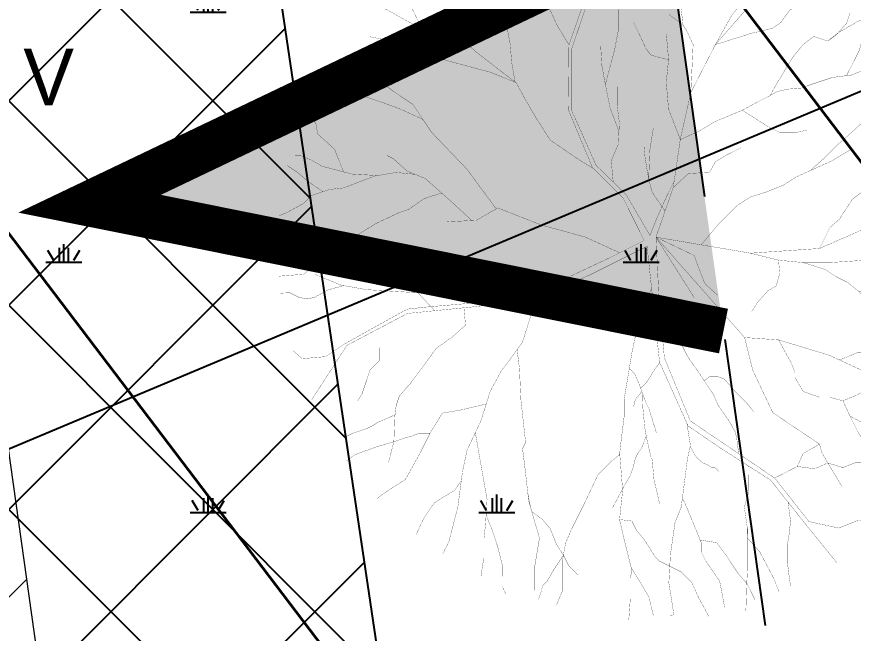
# Model space of a CAD drawing. Extents: x 350769 to 354978, y 6304672 to 6307963.
# Drawn here: x 352708.781 to 352710.622, y 6306039.523 to 6306040.878 of the extents above; entities that cross this region are included whole.
import ezdxf
from ezdxf import colors
from ezdxf.entities.mleader import LeaderData, LeaderLine
from ezdxf.math import Vec2, Vec3

# ---------------------------------------------------------------- set-up
doc = ezdxf.new("R2010")
doc.units = 0
doc.header["$PDMODE"] = 35
doc.header["$PDSIZE"] = 0.03
for name, pattern in [('CONTINUOS', [0]), ('DASHED', [19.049999999999997, 12.7, -6.35]), ('HIDDEN', [9.524999999999999, 6.35, -3.175])]:
    doc.linetypes.add(name, pattern=pattern)
doc.layers.get('0').update_dxf_attribs({"linetype": 'CONTINUOUS'})
doc.layers.get('Defpoints').update_dxf_attribs({"linetype": 'CONTINUOUS'})
for name, color, linetype in [('00-S2_ALL AREA APORTANTES', 150, 'CONTINUOUS'), ('00_Demarc_Proyectado', 150, 'CONTINUOUS'), ('00_Demarcacion Proyectada', 150, 'CONTINUOUS'), ('01_Dem Ext_Vereda HC', 1, 'CONTINUOUS'), ('02_Geo ext_Acotamiento', 7, 'CONTINUOUS'), ('03_Pav ext_HCV', 34, 'CONTINUOUS'), ('03_S2_Pav ext_Borde vereda', 7, 'CONTINUOUS'), ('03_S3_Pav ext_Cota', 2, 'CONTINUOUS'), ('1-ARBOLES COPA', 3, 'CONTINUOUS'), ('1-VEREDA', 251, 'CONTINUOUS'), ('2-ACHURADO PAVIMENTO HORMIGON 3', 8, 'CONTINUOUS'), ('LE_proyección abajo', 4, 'HIDDEN'), ('Lot_ARBOL', 252, 'CONTINUOUS'), ('V-NODE-TEXT DIC 2012', 31, 'CONTINUOUS')]:
    doc.layers.add(name, color=color, linetype=linetype)
doc.layers.add('0_ASD_TOPOGRAFIA_ELEMENTOS', color=9, linetype='CONTINUOS', lineweight=5, true_color=0xbdbdbd)
doc.styles.add('ROMANS', font='romans.shx', dxfattribs={"width": 0.65})
doc.dimstyles.new('Principal', dxfattribs={"dimscale": 0, "dimtxt": 2, "dimasz": 2, "dimexe": 1, "dimexo": 1, "dimtad": 1, "dimrnd": 0.05, "dimzin": 1, "dimtxsty": 'ROMANS', "dimcen": 2.5, "dimclrt": 2, "dimaunit": 2, "dimadec": 0, "dimazin": 0, "dimtfac": 1, "dimtmove": 0, "dimatfit": 3, "dimfxl": 1, "dimfxlon": 1, "dimarcsym": 0})

# ---------------------------------------------------------------- blocks, each defined once
blk = doc.blocks.new('*D1185')
at = {"layer": '02_Geo ext_Acotamiento', "color": 0, "lineweight": -2, "transparency": 16777216}
for p, q in [((352707.3859781751, 6306039.646351621), (352707.2233861404, 6306040.633045003)), ((352707.4400339375, 6306038.641773115), (352708.0419169007, 6306038.740954256)), ((352707.5485702098, 6306038.659658238), (352707.8738407177, 6306036.68574692)), ((352707.7653044454, 6306036.667861797), (352708.3671874086, 6306036.767042938)), ((352708.0364327525, 6306035.699053538), (352708.6227318871, 6306032.141084188))]:
    blk.add_line(p, q, dxfattribs=at)
at = {"layer": '02_Geo ext_Acotamiento', "color": 0, "transparency": 16777216}
for points in [[(352707.5504270722, 6306039.673450293), (352707.221529278, 6306039.619252948), (352707.5485702098, 6306038.659658238)], [(352708.2008816496, 6306035.72615221), (352707.8719838554, 6306035.671954866), (352707.8738407177, 6306036.68574692)]]:
    blk.add_solid(points, dxfattribs=at)
at = {"layer": 'Defpoints', "color": 0, "transparency": 16777216}
for p in [(352706.6802087819, 6306038.516565507), (352707.8738407177, 6306036.68574692), (352707.0054792898, 6306036.542654189)]:
    blk.add_point(p, dxfattribs=at)
at = {"layer": '02_Geo ext_Acotamiento', "color": 2, "transparency": 16777216, "insert": (352709.3065375079, 6306033.574313156), "char_height": 1, "attachment_point": 5, "rotation": 279.3573793304975, "style": 'ROMANS'}
blk.add_mtext('2,00', dxfattribs=at)
blk = doc.blocks.new('Lot_Arbol-Existente')
at = {"const_width": 0.001}
for points in [[(-0.1955118868893351, 1.349056812529852), (-0.2133289901942135, 1.417583720541643), (-0.2472340806564262, 1.478581794343427), (-0.2540150891235271, 1.512469617012584), (-0.2472340806564262, 1.546357422175333), (-0.2268910311919399, 1.587022798874386), (-0.2286092548686156, 1.627573649325086)], [(0.211671968951805, 0.9194971867818822), (0.1867509906307987, 0.9973747929702768), (0.1392838832346115, 1.065150438309047), (0.1257218422368851, 1.1058158150081), (0.0782547348408116, 1.207479265509392), (0.0240065949139989, 1.295587590444029), (-0.0234605365458265, 1.343030521172977), (-0.0641466354751401, 1.404028594974989), (-0.0912706934066136, 1.458249097240696), (-0.1455188333334263, 1.526024742579011), (-0.1540232859114212, 1.635364195226202)], [(-0.031799531030174, 1.355532643872721), (0.0240065949139989, 1.465026668776773), (0.0511306528456998, 1.546357422175333), (0.0511306528456998, 1.60735549597689), (0.0507253194484747, 1.639039569650777), (0.0507253194484747, 1.639039569650777)], [(0.2888871749830741, 1.207853578948061), (0.2342181220905104, 1.349808092709509), (0.2274370895597713, 1.41080616651152), (0.2003130316282977, 1.492136919909854), (0.1664079411661987, 1.526024742579011), (0.1257218422368851, 1.600577924440813), (0.111654218360286, 1.635141748210344)], [(0.2172666066581996, 1.441302084154358), (0.2613421800220976, 1.505692045476053), (0.3020282789514113, 1.553134993711637), (0.3338471162153382, 1.601131367505559), (0.3259162107709699, 1.589168180445085)], [(0.2937618723484547, 1.035832540454066), (0.3020282789514113, 1.119370940574299), (0.2884662620172094, 1.200701693972633), (0.2952472704840829, 1.315920270040351), (0.329152360946523, 1.444693971674269), (0.3562764188782239, 1.492136919909854), (0.3766194683425965, 1.539579868145438), (0.3775464195591667, 1.590671980942716)], [(0.0029933325740785, 0.028406532758936), (-0.0725177511800439, 0.1793518062722796), (-0.1791216638526976, 0.4057697077896592), (-0.2413072494989592, 0.5300775656778569), (-0.2679582216514973, 0.7342976354291295), (-0.2901673851645228, 0.9917925014181037), (-0.2990510265063904, 1.071704713281633), (-0.4545150507809694, 1.351397411036487), (-0.5078169950852498, 1.431309605392926), (-0.5167006604905282, 1.533419649022107), (-0.4811660229332801, 1.573375746200327)], [(0.3044704462522532, 1.35095048138237), (0.4037435503374809, 1.390473469408562), (0.4037435503374809, 1.390473469408562), (0.4715537071987228, 1.465026668776773), (0.5122398061279227, 1.471804222806895), (0.5122398061279227, 1.471804222806895), (0.5529259050572364, 1.492136919909854), (0.592589044495412, 1.519771912238411)], [(-0.0225406181193648, 0.0156263714416127), (-0.1490933020016882, 0.26860285640646), (-0.2615846059741216, 0.5356335973438036), (-0.2897074139197002, 0.7886100823086508), (-0.3178302459286897, 1.0696950792194), (-0.4584443578468154, 1.336725820156971), (-0.6974883457015721, 1.491322565831751)], [(-0.3058045502064033, 0.9494994088868225), (-0.2268910311919399, 1.024485044103358), (-0.2133289901942135, 1.248144642208217), (-0.1929859407296135, 1.363363218275708), (-0.1590808743309253, 1.444693971674269), (-0.1455188333334263, 1.478581794343427)], [(0.5346678513807319, 1.001023276501883), (0.5800499870521207, 1.099038243471568), (0.6071740449839353, 1.173591442840006), (0.6478601439131353, 1.295587590444029), (0.6953272753726196, 1.336252967143082), (0.7088892923069352, 1.404028594974989), (0.7421956015356272, 1.449508104387405)], [(-0.8439635717239753, 0.9702645418376505), (-0.8439635717239753, 1.017707490073462), (-0.8575256127217017, 1.051595312742847), (-0.8643066211885753, 1.078705563875246), (-0.8846496706532889, 1.139703620170621), (-0.9049927201175478, 1.207479265509392), (-0.9388978105798742, 1.302365144473924), (-0.9672078718012926, 1.337913061062864)], [(-0.763633560537869, 1.124584312140996), (-0.7964964643275607, 1.200701693972633), (-0.8100584812616489, 1.221034391075364), (-0.823620522259148, 1.248144642208217), (-0.8439635717239753, 1.309142716010228), (-0.8643066211885753, 1.349808092709509), (-0.8643066211885753, 1.349808092709509)], [(-0.3831619924715142, 1.193762176384325), (-0.5252557887571356, 1.193924139942965), (-0.565941887686563, 1.23458951664179), (-0.6676571350094491, 1.268477321804539), (-0.7015622254717755, 1.288810018907498)], [(0.1418947103894652, 0.6793458611666665), (0.3155903199487966, 0.8076030350412111), (0.4783347156657101, 0.9634869878077552), (0.6003930365168344, 1.044817741206089), (0.654641176443647, 1.126148494604422), (0.715670324837447, 1.207479265509392), (0.7699184647641459, 1.248144642208217)], [(0.6978310462872059, 0.5939935033891288), (0.7427943827690342, 0.7059395845401468), (0.8173855721603331, 0.9838196674040773), (0.8512906626224321, 1.07192799233917), (0.8851957290213477, 1.166813888809884), (0.8987577700189604, 1.23458951664179)], [(0.8511690531524891, 0.7893944697668758), (0.8784147205542467, 0.8686010913365863), (0.9123198110164594, 0.9431542907050243), (0.9462249014782174, 1.031262615639889), (0.986911000407872, 1.1058158150081), (1.014035058339573, 1.153258745737276), (1.052239749863588, 1.234513351569831), (1.048880878701652, 1.227369628079032)], [(-0.6771002580575214, 0.7110603853575412), (-0.7157152401935036, 0.7232483802531533), (-0.7422483244008617, 0.83471328617361), (-0.75581034133495, 0.9160440395723981), (-0.8439635717239753, 0.9702645418376505), (-0.9253357695824889, 1.010929918536931), (-1.0473940904335, 1.078705563875246), (-1.108423238827299, 1.173591442840006), (-1.108423238827299, 1.173591442840006), (-1.131677734767322, 1.203335580887369)], [(-0.2929811000193467, 0.8213302595247569), (-0.369292377444026, 0.8143805890711064), (-0.4235405173708386, 0.8753786628731177), (-0.471007648830664, 0.9431542907050243), (-0.5455988382217356, 0.9973747929702768), (-0.6269710360801355, 1.058372866772743), (-0.6812191760070618, 1.1058158150081), (-0.7219052749362618, 1.119370940574299), (-0.7761534148630744, 1.126148494604422), (-0.8812601981126136, 1.129540382981986), (-0.9728029010419732, 1.153258745737276)], [(0.0907490265345814, 0.7872141133070727), (0.1664079411661987, 0.8686010913365863), (0.274904221019824, 0.9905972389406088), (0.308809311481582, 1.07192799233917), (0.3630574273452112, 1.132926066140953), (0.3766194683425965, 1.160036317273807)], [(0.9376605850122814, 1.00900673701608), (1.027597099336845, 1.051595312742847), (1.108969297195358, 1.092260689441673), (1.160778540082788, 1.129445961662441)], [(1.027597099336845, 1.051595312742847), (1.076430364215184, 1.075999509310805), (1.149655396124672, 1.038040169669785), (1.210684544518472, 1.024485044103358), (1.246804399314897, 1.030319200056738), (1.23605207783578, 1.028582462167378)], [(-1.052626344870077, 0.8330379876342704), (-1.094861197829573, 0.8618235373066909), (-1.149109337756386, 0.9499318622413284), (-1.176233395688087, 0.9702645418376505), (-1.2169194946174, 0.9973747929702768), (-1.290624172235994, 1.031895238182642)], [(1.04131684061656, 0.6613337535177379), (1.258151675978183, 0.83471328617361), (1.321533340730866, 0.9290285297863647), (1.32165760402313, 0.9288456492254227)], [(-0.2542119007041492, 0.5181323427457301), (-0.3353873110453378, 0.5297229346706445), (-0.4438835668353249, 0.563610739833166), (-0.5184747562267376, 0.617831259605282), (-0.5727228961534365, 0.6584966363045623), (-0.6608761265424619, 0.7059395845401468), (-0.7897154317971626, 0.7466049612391998), (-0.9185547611152742, 0.8076030350412111), (-1.013488999971173, 0.8279357146375332), (-1.169452387220872, 0.8482684117402641), (-1.325415774470912, 0.8889337884395445), (-1.375625986985369, 0.9156254238237125)], [(-0.051028540957418, 0.1363952685906042), (0.0172255864466706, 0.2857306569694629), (0.0714737023100724, 0.4822799864348326), (0.1460648917015988, 0.6720517618709891), (0.0918167517748998, 0.766937640835522), (0.0850357433077988, 0.8957113424694398)], [(0.3209002407515982, 0.253314671705084), (0.3562764188782239, 0.3128409081020891), (0.4444296492670219, 0.441614609736007), (0.5393638881229208, 0.5026126835380182), (0.6207360859813207, 0.5500556142669666), (0.6953272753726196, 0.5907210084726557), (0.7834804816982341, 0.7059395845401468), (0.8309476131579459, 0.766937640835522), (0.8919767615516321, 0.83471328617361), (0.9462249014782174, 0.8889337884395445)], [(0.6986954857846968, 0.5961457149842317), (0.7834804816982341, 0.6110536880687505), (0.8648526795564067, 0.617831259605282), (0.9394438689480467, 0.6313863851719361), (1.054721157268659, 0.6652741903344577), (1.129312346659844, 0.7127171385700422), (1.22424658551563, 0.766937640835522), (1.271713716975682, 0.7804927664019488), (1.39744200009261, 0.8058716964540054)], [(-0.8418941646982603, 0.7713086151406969), (-1.020270008438274, 0.7398273897028957), (-1.020270008438274, 0.7398273897028957), (-1.135547296759114, 0.7194947101065736), (-1.244043576612512, 0.726272264136469), (-1.305072725006085, 0.733049835672773), (-1.393225931331585, 0.733049835672773), (-1.427131021793798, 0.7398273897028957), (-1.474058923262874, 0.7463335080988145)], [(1.225490133904714, 0.53788660449095), (1.27849472544267, 0.5907210084726557), (1.353085914834082, 0.6652741903344577), (1.386990981232771, 0.7059395845401468), (1.431326139217617, 0.7416496228863707), (1.428605281543128, 0.7470728066780339)], [(-1.204359099495036, 0.7237932511400231), (-1.264386626076771, 0.6991620130036154), (-1.345758823935284, 0.6720517618709891), (-1.427131021793798, 0.6517190647682582), (-1.517533620335598, 0.6526775727220411), (-1.549189342645036, 0.6381639392016041)], [(-0.4769506887646457, 0.5876473124233144), (-0.5591608551560512, 0.5771658829064563), (-0.7015622254717755, 0.5703883113699248), (-0.7015622254717755, 0.5703883113699248), (-0.8846496706532889, 0.5500556142669666), (-0.9117737526480596, 0.563610739833166), (-1.020270008438274, 0.5500556142669666), (-1.142328305225988, 0.5365004887005398), (-1.305072725006085, 0.4890575579715915), (-1.305072725006085, 0.4890575579715915), (-1.427131021793798, 0.5093902375679136), (-1.53562730164731, 0.5093902375679136)], [(0.8632888735777442, 0.3592199283032187), (0.9465139987599969, 0.4101698668071094), (1.013483116909129, 0.4410629420508485), (1.12166399822172, 0.4977002641708168), (1.162875761385408, 0.5234444935406373), (1.296813973620146, 0.554337568784149)], [(1.348328683590694, 0.4977002641708168), (1.425600748546344, 0.5388910311626205), (1.505312823877262, 0.5692527522321598)], [(-1.108836299300492, 0.5402199273439692), (-1.170969908233133, 0.5281509453534454), (-1.188932759135355, 0.5229144506572538), (-1.223700527147798, 0.4755024324049373), (-1.264386626076771, 0.441614609736007), (-1.332196782937899, 0.414504358602926), (-1.380314250095807, 0.3838154380587184), (-1.427131021793798, 0.3602838563376736), (-1.467817120723225, 0.3196184621319844)], [(-1.381506530797651, 0.3840321059356029), (-1.447474071258284, 0.4280594841695802), (-1.494941202718337, 0.4551697353022064), (-1.51528425218271, 0.4755024324049373), (-1.542408310114411, 0.4822799864348326), (-1.575880189845861, 0.4930931081228209)], [(1.091245638475812, 0.4817749507660665), (1.183481630935717, 0.4977002641708168), (1.353480144962418, 0.4977002641708168), (1.425600748546344, 0.4977002641708168), (1.461661026275351, 0.5028491100449628)], [(1.291662512248422, 0.4977002641708168), (1.348328683590694, 0.4616583430531591), (1.441055156724929, 0.4307652503030113), (1.497721328067428, 0.4204675585549467), (1.553008407569791, 0.4137263304694443)], [(-0.2059762502179865, -0.0042131975042139), (-0.3625113689770387, 0.0552935048342533), (-0.4913506982950366, 0.0824037559668795), (-0.6947811929412637, 0.1162915786362646), (-0.769372382332449, 0.1162915786362646), (-0.8778686621859606, 0.1298467042029188), (-0.9388978105798742, 0.1366242582323594), (-0.9660218685116888, 0.1705120809017444), (-1.027051016905489, 0.2315101547037557), (-1.155890346223373, 0.2925082109993582), (-1.264386626076771, 0.3467287307712468), (-1.325415774470912, 0.3738389819041004), (-1.400006963861983, 0.3873941074705272), (-1.53562730164731, 0.3873941074705272), (-1.598225250068708, 0.4131892600098581)], [(0.0029933325740785, 0.028406532758936), (0.1876314932634386, 0.1201138100825574), (0.3234095423504186, 0.2558226950886819), (0.5788015555503989, 0.3624511022355819), (0.8632888735777442, 0.3592199283032187), (1.241527691949045, 0.2267422172296847), (1.383771350962434, 0.0231788897203842), (1.542179046823662, -0.0576002134994269), (1.60036965647771, -0.070524874216062)], [(0.0252597681533189, 0.0029126932527106), (0.2037955541741212, 0.1071891493661496), (0.3331079692717367, 0.2396668604396837), (0.572335921560807, 0.3462952850929923), (0.8471248126668343, 0.3462952850929923), (1.231829265027841, 0.2170487129387766), (1.374072924041343, 0.0231788897203842), (1.46459160739073, -0.0802183610007887), (1.529247826970959, -0.2191584024326403), (1.590671205493322, -0.238545393507593)], [(1.234475662624845, 0.229212182388892), (1.368934577204413, 0.2762998565779071), (1.404994854932852, 0.3020440859477276), (1.48226691988873, 0.3277883328239568), (1.502872789438925, 0.34323487044594), (1.565848430338974, 0.3589316881273135), (1.595599262573273, 0.3638302539416145)], [(1.404994854932852, 0.3020440859477276), (1.48226691988873, 0.2865975483257444), (1.508024250810649, 0.2865975483257444), (1.577908429458034, 0.2974084784618753), (1.578215881759775, 0.2956566159195972)], [(0.4829925232955929, 0.1392771750413431), (0.5859111011563982, 0.1784717849727713), (0.6889404970339683, 0.1990671684689005), (0.7713640233616843, 0.2145137060906563), (0.8589390110605564, 0.219662551964575)], [(0.6889404970339683, 0.1990671684689005), (0.8434846028821994, 0.157876383970688), (0.925908129209688, 0.1424298463487048), (1.018634602344036, 0.1424298463487048), (1.090755181864779, 0.1321321546008676)], [(1.280404341182816, 0.1711062744025185), (1.312268405861914, 0.1784717849727713), (1.379237499947635, 0.1887694767210633), (1.425600748546344, 0.1939183225945271), (1.47196397308187, 0.1939183225945271), (1.533781605795866, 0.1836206308469173), (1.554387499409358, 0.1836206308469173)], [(1.379237499947635, 0.1887694767210633), (1.435903671289907, 0.17332293909908), (1.513175736245785, 0.1475786922228508), (1.544084552602726, 0.1321321546008676), (1.598616516627885, 0.1282667469110947)], [(-0.8559865728806244, 0.0193577421259761), (-0.9108234662536461, 0.0397097155419033), (-0.9272086213733246, 0.0533570658276403), (-0.9545171971971058, 0.0670043986069686), (-0.9982109522035216, 0.0779222613293769), (-1.033712093555323, 0.0915696116153413), (-1.061020693442515, 0.1079464144520443), (-1.172985900039976, 0.1679947031905158)], [(0.259795885744893, 0.1645602512842288), (0.354094930352403, 0.17332293909908), (0.4262155098730318, 0.1424298463487048), (0.5189419830073803, 0.1372810004745588), (0.6013655093347552, 0.1475786922228508), (0.6786375502273359, 0.1475786922228508)], [(-0.9329429231652284, 0.1359629419230259), (-1.094861197829573, 0.1230691326661599), (-1.223700527147798, 0.1366242582323594), (-1.311853733473185, 0.1162915786362646), (-1.447474071258284, 0.0824037559668795), (-1.481379161720611, 0.0891813099970022), (-1.569532392109295, 0.0891813099970022), (-1.664466606902124, 0.0959588815333063), (-1.664466606902124, 0.0959588815333063)], [(-1.223700527147798, 0.1366242582323594), (-1.230481535615013, 0.0824037559668795), (-1.271167634544099, 0.0620710588641487), (-1.311853733473185, 0.0281832537013997), (-1.386444922864712, -0.0192596945341847), (-1.406787972329312, -0.0395923916369156), (-1.454255103788796, -0.1344782706014485), (-1.501722211185211, -0.1819212188370329), (-1.562751359579124, -0.2090314699701139), (-1.650904589968036, -0.256474418205471)], [(-1.434709055640724, 0.0855933851382815), (-1.562751359579124, 0.0078505565988962), (-1.647362166231346, -0.0125382609940061), (-1.644288509056537, -0.0117975963207755)], [(-0.5584284968381326, 0.0935776979367802), (-0.5862849371511629, 0.0688486304006801), (-0.6337520445472364, 0.0485159332977219), (-0.7083432339386491, 0.021405682165323), (-0.73546729187035, 0.0078505565988962), (-0.8439635717239753, -0.0260372660704888), (-0.8439635717239753, -0.0260372660704888)], [(-0.5336269142617311, -0.0402018879753996), (-0.5640044257573891, -0.0176091031396481), (-0.6213524566439901, 0.017873972590678), (-0.6466766989366306, 0.0438184532179093), (-0.6615930279955364, 0.0383970967538971), (-0.6950856426502696, 0.0670043986069686), (-0.7278559528893993, 0.0751928087786382)], [(0.7971213783466737, -0.0789705437375687), (0.8177272478969826, -0.0017378556283347), (0.8434846028821994, 0.0188575278673397), (0.9207566678380772, 0.0548994664918609), (0.9619684310018783, 0.075494849987308)], [(-0.6666340867598137, 0.0365649183133883), (-0.7305868080654818, 0.0342507929337899), (-0.8179742699519466, 0.0260623827623476), (-0.8643988801343312, 0.017873972590678), (-0.9490554868449408, -0.0012323003029451), (-0.9599789316123406, -0.0066912229110585), (-1.047366393498805, -0.0148796330825007), (-1.153869889744215, -0.039444846090646)], [(-0.0225406181193648, 0.0156263714416127), (-0.5319973814304149, -0.039474169630239), (-0.8124108196877842, -0.1647014736599886), (-0.9138369697293456, -0.3137815950040022), (-1.051060553350453, -0.5284569683390146), (-1.253912853433576, -0.689463507093933), (-1.41500142485927, -0.8206540110757032)], [(0.0252597681533189, 0.0029126932527106), (0.1062213475238423, -0.0294982898246872), (0.1988184707416849, -0.0713661283311922), (0.2640929529571849, -0.1037318784572108)], [(0.1325402453381912, -0.0636429668998062), (0.2150052326825289, -0.0068867015024807), (0.2716714040250281, 0.0085598361195025), (0.3643978771591492, 0.0240063737414857), (0.4159125871298102, 0.029155219615177), (0.436518456679778, 0.029155219615177)], [(0.2716714040250281, 0.0085598361195025), (0.4004581789512258, 0.0034109902453565), (0.4983360893937743, -0.012035547376172), (0.5292449298140127, -0.012035547376172)], [(1.459837851839893, -0.0156107896100366), (1.549236013974223, 0.0034109902453565), (1.602367755393743, -0.0069808710945836), (1.62135661755849, -0.0068867015024807)], [(0.0176219341515207, -0.0235908600777748), (-0.2764302591143633, -0.0378579611799523), (-0.5133849211358665, -0.0606853299459544), (-0.7903078237461614, -0.1748221912828285), (-1.041536874594499, -0.5457669774978058), (-1.232813540496295, -0.6969983087030869), (-1.261362294087007, -0.8282557053676101), (-1.227103784965379, -0.9138583469934929), (-1.261362294087007, -1.03370204176872)], [(0.0176219341515207, -0.0235908600777748), (-0.4237770602604769, -0.4136455780637789), (-0.4340800070673367, -0.5629621259149644), (-0.5010491252163547, -0.784362516001238), (-0.6452902842577259, -1.098442166832001), (-0.6916535087933653, -1.211716793565529), (-0.7740770351207402, -1.268354098178861), (-0.7946829287342325, -1.324991402792421), (-0.8410461532695308, -1.391926416660453)], [(0.0176219341515207, -0.0235908600777748), (-0.2486270848620507, -0.1922451704708692)], [(0.0176219341515207, -0.0235908600777748), (-0.0631741626569919, -0.1922451704708692), (-0.0940829790139333, -0.2025428622189338), (-0.1868094280848709, -0.2385847833363641), (-0.1868094280848709, -0.2385847833363641), (-0.2383241380553045, -0.2952221054565598)], [(0.0176219341515207, -0.0235908600777748), (-0.0528712158501321, -0.4393898074338267), (-0.0322653222366398, -0.743171749009889), (0.0398552572838753, -0.907934834482603), (0.117127298176456, -1.067549074081626), (0.1789449549539768, -1.185972546688845), (0.1892478776973121, -1.283800635800844), (0.1995508245039446, -1.381628724912389), (0.1995508245039446, -1.47945679651707), (0.1634905467753924, -1.603029114998662)], [(0.0176219341515207, -0.0235908600777748), (0.2356111262960212, -0.0995659272334706), (0.4468214034867515, -0.1304590199838458), (0.6528802193051888, -0.176798632848886), (0.8640904964956917, -0.2849244137087226), (1.111361051414974, -0.5011759579213049), (1.204087524549323, -0.6453436598983444), (1.271056642698341, -0.7071298278922313), (1.389540446754268, -0.7689159783794821)], [(-0.3490949622449762, -0.0448582200501733), (-0.4167595089037377, -0.0938128939023954), (-0.4642266162999249, -0.1412558421382073), (-0.5049127152293522, -0.1615885217345294), (-0.6134089950827502, -0.2361417211027401), (-0.5930659456183776, -0.2632519722353663), (-0.5930659456183776, -0.2903622233684473), (-0.6066279866156492, -0.3242500460373776), (-0.6676571350094491, -0.3784705483028574), (-0.71512424240575, -0.4259134965386693), (-0.7490293328680764, -0.4530237476712955)], [(0.4468214034867515, -0.1304590199838458), (0.5807596157213766, -0.0789705437375687), (0.6992434438406008, -0.0686728519895041), (0.7971213783466737, -0.0789705437375687), (0.8589390110605564, -0.0738216978638775), (0.910453721031331, -0.0686728519895041)], [(-0.8011136142728219, -0.1596563567570684), (-0.8982117116506743, -0.1751436473007288), (-0.9592408600444742, -0.1615885217345294), (-1.067737139897872, -0.1480333961681026), (-1.067737139897872, -0.1480333961681026), (-1.169452387220872, -0.1344782706014485), (-1.237262544081887, -0.1073680194688222), (-1.379663914397497, -0.0870353223656366), (-1.501722211185211, -0.0802577683359686), (-1.64330667098136, -0.1025079234038913), (-1.64438620161468, -0.086624364618956)], [(0.2356111262960212, -0.0995659272334706), (0.2974287590099038, -0.1665009411017309), (0.3025802444451529, -0.2591801843389021), (0.3489434689807922, -0.2849244137087226), (0.3798522853376198, -0.3364128724481361), (0.4107611016945611, -0.3981990404422504)], [(0.6528802193051888, -0.176798632848886), (0.8640904964956917, -0.187096324597178), (0.9207566678380772, -0.1613520952271301), (0.9516654841951322, -0.140756711731683), (0.9671198923736029, -0.1201613282357812), (0.9980287087305442, -0.0789705437375687)], [(0.9480979534203016, -0.1431338543434322), (1.095906643236503, -0.1253101741096998), (1.131966945028466, -0.1201613282357812), (1.286511050876697, -0.1150124823618626), (1.322571328605477, -0.1047147731071618), (1.374086038575911, -0.1201613282357812), (1.415297801739712, -0.1510544034797476), (1.446206618096653, -0.1665009411017309), (1.47196397308187, -0.176798632848886)], [(-1.128588796368149, -0.1399239743645921), (-1.176233395688087, -0.1615885217345294), (-1.325415774470912, -0.2225865955363133), (-1.366101873399884, -0.2225865955363133), (-1.406787972329312, -0.2429192751326354), (-1.494941202718337, -0.3039173489348741), (-1.494941202718337, -0.3039173489348741), (-1.611304232184466, -0.3259413207529178), (-1.611603457767842, -0.3245465277975654)], [(0.4468214034867515, -0.1304590199838458), (0.4828816812153036, -0.212840553966771), (0.5240934443789911, -0.2797755678345766), (0.5756081543495384, -0.4033478863159417), (0.5034875748287959, -0.5166224955428333), (0.4777302198435791, -0.568110971788883), (0.4777302198435791, -0.6401948140241984), (0.4880331666504389, -0.6865344443965569)], [(1.245344981199196, -0.1163839856415052), (1.322571328605477, -0.1819474787232593), (1.425600748546344, -0.2179893998406897), (1.477115434453708, -0.2591801843389021), (1.513175736245785, -0.2797755678345766), (1.567776909607005, -0.3186317185643475)], [(-0.902836926605687, -0.17411634524683), (-0.9490554868449408, -0.200483439412892), (-0.9736332074927532, -0.227778104971776), (-0.984556652260153, -0.2523433179799213), (-0.9954800729640283, -0.2687201208166243), (-0.9954800729640283, -0.282367471102134), (-1.011865228083707, -0.2987442739390644)], [(-1.313796329782576, -0.2178356071792678), (-1.325415774470912, -0.2903622233684473), (-1.379663914397497, -0.3310276000672729), (-1.461036112256011, -0.3852481198393889), (-1.508503219652425, -0.4259134965386693), (-1.576645755136042, -0.4593426094686492)], [(-0.5978697792852472, -0.2254639517361738), (-0.6744381434765501, -0.2768070978017931), (-0.7219052749362618, -0.2971397949047514), (-0.7897154317971626, -0.3445827256336997), (-0.8371825632567607, -0.3716929942729621), (-0.8643066211885753, -0.3784705483028574), (-0.9346296237802107, -0.3879162545654253)], [(-0.0160815530764467, -0.2223885377413808), (0.0707640736409303, -0.2952221054565598), (0.1583390613403708, -0.3827525028204946), (0.1943993631324474, -0.4393898074338267), (0.2150052326825289, -0.5063248037949961), (0.2459140490394702, -0.5835575094108663), (0.2819743508315469, -0.6401948140241984), (0.3077317058168774, -0.6968321361443941), (0.354094930352403, -0.7998090711298573), (0.4004581789512258, -0.8770417592390913)], [(1.075300773686536, -0.4136455780637789), (1.018634602344036, -0.3776036394397124), (0.9928772473588197, -0.357008255944038), (0.8640904964956917, -0.2849244137087226), (0.9928772473588197, -0.357008255944038), (0.8640904964956917, -0.2849244137087226)], [(0.8640904964956917, -0.2849244137087226), (0.9156051824030556, -0.449687499181664), (0.9207566678380772, -0.4754317285514844), (0.9362110760166615, -0.537217896545144), (0.9619684310018783, -0.5732598176628017), (1.018634602344036, -0.614450584654378), (1.039240471894345, -0.6865344443965569)], [(1.075300773686536, -0.4136455780637789), (1.147421353207051, -0.3673059476921026), (1.188633116370625, -0.3261151807002989), (1.204087524549323, -0.2952221054565598), (1.204087524549323, -0.2952221054565598)], [(0.5756081543495384, -0.4033478863159417), (0.5756081543495384, -0.4033478863159417), (0.611668456141615, -0.4702828826773384), (0.6322743256918102, -0.5114736496689147), (0.658031680677027, -0.5578132800410458), (0.6683346274835458, -0.6041528929065407), (0.6734860888556113, -0.665939060900655), (0.6837890356622438, -0.6916832902702481)], [(-0.9888359508181566, -0.4311115308657918), (-1.10164220629656, -0.4326910505683372), (-1.169452387220872, -0.4123583709720151), (-1.169452387220872, -0.4123583709720151), (-1.264386626076771, -0.4259134965386693), (-1.359320864932897, -0.4259134965386693), (-1.447474071258284, -0.4259134965386693), (-1.505154563212841, -0.4230446809942805), (-1.623780507972697, -0.4191359250019104)], [(-1.251095555147458, -0.4240157393378468), (-1.305072725006085, -0.4259134965386693), (-1.366101873399884, -0.4801339988039217), (-1.366101873399884, -0.4801339988039217), (-1.481379161720611, -0.541132072605933), (-1.481379161720611, -0.541132072605933), (-1.540386377431901, -0.5648756187922572)], [(-0.4237770602604769, -0.4136455780637789), (-0.5680182433653727, -0.449687499181664), (-0.7534711655706587, -0.537217896545144), (-0.8925608632403055, -0.743171749009889), (-0.9286211409689713, -0.7534694407577263), (-0.9749843895677941, -0.7792136701275467), (-1.078013785445364, -0.8409998381212063)], [(-0.0528712158501321, -0.4393898074338267), (-0.0837800322070734, -0.5629621259149644), (-0.0940829790139333, -0.6710879067745736), (-0.0940829790139333, -0.789511361875384), (-0.0837800322070734, -0.9439767731071242), (-0.0837800322070734, -1.046953690586179), (-0.1868094280848709, -1.108739858579838), (-0.2125667830698603, -1.175674854941008), (-0.2280211912484447, -1.222014485313366), (-0.2331726766836937, -1.278651789926698), (-0.2486270848620507, -1.345586786287868), (-0.2589300316687968, -1.417670646030047), (-0.2846873625908302, -1.47945679651707), (-0.3001417707693008, -1.525796426889428), (-0.3155962030110686, -1.572136039754923)], [(1.111361051414974, -0.5011759579213049), (1.075300773686536, -0.4136455780637789), (1.338025736784061, -0.4908782661732403), (1.379237499947635, -0.4960271120469315)], [(-0.0837800322070734, -0.5629621259149644), (-0.1404462035493452, -0.568110971788883), (-0.1971123748915034, -0.5526644341671272), (-0.2177182685051093, -0.5166224955428333), (-0.2692329544123595, -0.4702828826773384), (-0.3104447175759333, -0.4445386533077453), (-0.3104447175759333, -0.4445386533077453)], [(-1.041536874594499, -0.5457669774978058), (-0.9904387977463784, -0.6453436598983444), (-1.0007417204896, -0.7225763655139872), (-0.9749843895677941, -0.7792136701275467), (-0.9955902591179893, -0.8461486839955796), (-0.9749843895677941, -0.8976371427347658), (-0.9749843895677941, -0.9594233107286527)], [(0.6405403224898691, -0.5263448674822939), (0.6889404970339683, -0.5526644341671272), (0.807424325153761, -0.6247482764024426), (0.8640904964956917, -0.6710879067745736), (0.9001507742246986, -0.7174275196400686), (0.879544904674276, -0.7792136701275467), (0.9053022596596065, -0.8152556087516132), (0.9568169455666293, -0.8615952216171081), (1.003180170102269, -0.8770417592390913)], [(-0.4340800070673367, -0.5629621259149644), (-0.5371094029449068, -0.619599430528524), (-0.578321166108708, -0.6350459681505072), (-0.5989270597224277, -0.6350459681505072), (-0.6607446924363103, -0.6710879067745736), (-0.6865020474215271, -0.743171749009889), (-0.6865020474215271, -0.789511361875384), (-0.7019564555999978, -0.8461486839955796), (-0.7689255737490157, -0.8770417592390913), (-0.8410461532695308, -0.913083680356749), (-0.8822579164335593, -0.9388279272329783)], [(-0.0837800322070734, -0.5629621259149644), (-0.0940829790139333, -0.6710879067745736), (-0.1249917953709883, -0.7689159783794821), (-0.1559006117279296, -0.8152556087516132), (-0.181657966712919, -0.8667440674912541), (-0.2228697298768338, -0.9182325262304403), (-0.2692329544123595, -0.9542744648549615), (-0.3001417707693008, -0.974869848350636)], [(-1.147088786932841, -0.6046758404227148), (-1.230481535615013, -0.6156852719743711), (-1.291510684008585, -0.6089077004378396), (-1.332196782937899, -0.6021301464079443), (-1.386444922864712, -0.6021301464079443), (-1.413568980796526, -0.6021301464079443), (-1.467817120723225, -0.6089077004378396), (-1.519634980349792, -0.6164707574130261)], [(1.018634602344036, -0.614450584654378), (1.095906643236503, -0.6607902150267364), (1.12166399822172, -0.6968321361443941), (1.152572814578662, -0.7534694407577263), (1.162875761385408, -0.789511361875384)], [(1.204087524549323, -0.6453436598983444), (1.291662512248422, -0.619599430528524), (1.348328683590694, -0.6247482764024426), (1.420449263111209, -0.6350459681505072), (1.446206618096653, -0.6401948140241984)], [(-0.9904387977463784, -0.6453436598983444), (-0.933772626403993, -0.6710879067745736), (-0.8925608632403055, -0.743171749009889)], [(0.6837890356622438, -0.6916832902702481), (0.7198493133910233, -0.7998090711298573), (0.7301522601975421, -0.8821906051127826), (0.7559096151829863, -0.9491256189808155), (0.7610610765545971, -1.01606061534244), (0.7713640233616843, -1.067549074081626), (0.807424325153761, -1.098442166832001), (0.8383331415107023, -1.134484087949659), (0.8692419578676436, -1.175674854941008)], [(0.3107183764788033, -0.7034658031002436), (0.3695493385308737, -0.7689159783794821), (0.4313669953081671, -0.8307021463735964), (0.4622758116652221, -0.8667440674912541), (0.5137905216356558, -0.9233813721045863), (0.560153746170954, -0.9954652318465378), (0.5859111011563982, -1.036655998838114), (0.6168199175134532, -1.093293320957855), (0.6528802193051888, -1.149930625571642)], [(-0.0322653222366398, -0.743171749009889), (0.0604611268342978, -0.789511361875384), (0.0965214286263745, -0.8307021463735964), (0.1840964163255876, -0.8873394509869286), (0.2304596408608859, -0.9491256189808155), (0.2768228894599361, -0.974869848350636), (0.3025802444451529, -1.005762923594375), (0.3695493385308737, -1.046953690586179)], [(0.879544904674276, -0.7792136701275467), (0.9161172013444911, -0.8249841007732357), (0.9671198923736029, -0.913083680356749), (0.9877257619235706, -0.9903163859726192), (0.9980287087305442, -1.031507152964195), (1.034089010522507, -1.067549074081626), (1.054694880072702, -1.098442166832001)], [(-0.7019564555999978, -0.8461486839955796), (-0.676199100614781, -0.907934834482603), (-0.6607446924363103, -0.9336790813590596), (-0.6555932310645858, -0.9697210024769447), (-0.6813505860498026, -1.010911769468294), (-0.6658961778714456, -1.031507152964195), (-0.6452902842577259, -1.098442166832001), (-0.6195329292727365, -1.103591012706147)], [(-0.5223663951305753, -0.8307800623924777), (-0.4913506982950366, -0.9071204804047284), (-0.4913506982950366, -0.9816736797729391), (-0.4777886572975376, -1.0630044331715), (-0.4574456078329376, -1.124002506973284), (-0.4371025583683377, -1.212110831908149), (-0.4167595089037377, -1.259553780143506), (-0.403197467906125, -1.293441585306482)], [(-0.7689255737490157, -0.8770417592390913), (-0.8049858514777952, -0.9439767731071242), (-0.820440283719563, -0.9800186942247819), (-0.8513491000765043, -1.021209461216131), (-0.9131667327905006, -1.052102536459643), (-0.9440755491475556, -1.098442166832001), (-0.933772626403993, -1.134484087949659), (-0.9543784959541881, -1.165377163193398)], [(0.727616190046092, -0.8619123921600931), (0.8383331415107023, -0.9182325262304403), (0.9362110760166615, -0.9439767731071242), (0.9770370541716602, -0.9502541203535202), (0.975841506876236, -0.9457730984731825), (1.023786063715647, -0.9336790813590596), (1.111361051414974, -0.9491256189808155), (1.173178708192268, -0.9645721566027987), (1.253010136825765, -0.9912542477416082)], [(-0.2228697298768338, -0.9182325262304403), (-0.2125667830698603, -0.9645721566027987), (-0.2898388480257381, -1.139632933823577)], [(0.2304596408608859, -0.9491256189808155), (0.3025802444451529, -1.052102536459643), (0.2871258122033851, -1.124186396201821), (0.2871258122033851, -1.185972546688845), (0.2819743508315469, -1.247758714683187), (0.2974287590099038, -1.294098327548681)], [(0.5821483889332058, -1.03063872716848), (0.5807596157213766, -1.149930625571642), (0.6219713788849504, -1.242609868809041), (0.637425787063421, -1.294098327548681), (0.6631831420487515, -1.345586786287868), (0.6734860888556113, -1.381628724912389), (0.7000095653742164, -1.439969569079722)], [(-0.0837800322070734, -1.046953690586179), (-0.0477197304149968, -1.124186396201821), (-0.0271138608649153, -1.21686563943922), (0.008946440926934, -1.263205252304942), (-0.0322653222366398, -1.361033341416487), (-0.0631741626569919, -1.433117183651575), (-0.0374168076717751, -1.505201043393754), (-0.0219623994930771, -1.566987193881005), (-0.0168109140580555, -1.618475652620646)], [(0.7732058343249264, -1.069126965394389), (0.807424325153761, -1.160228317319252), (0.8125757865252581, -1.227163331187057), (0.8383331415107023, -1.263205252304942), (0.8568650071390493, -1.350932831810042)], [(-0.4534447281421308, -1.141330823873204), (-0.4845696657647522, -1.198555706341722), (-0.5989270597224277, -1.335289094540258), (-0.6066801348939634, -1.366285620064218), (-0.6066801348939634, -1.366285620064218)], [(0.2871258122033851, -1.124186396201821), (0.3437919835455432, -1.185972546688845), (0.390155232144366, -1.232312177061203), (0.436518456679778, -1.268354098178861), (0.4622758116652221, -1.324991402792421), (0.4983360893937743, -1.371331033164552), (0.5189419830073803, -1.391926416660453), (0.5395478525574617, -1.412521800155901), (0.5756081543495384, -1.427968337777884)], [(-0.6916535087933653, -1.211716793565529), (-0.6504417456297915, -1.294098327548681), (-0.5989270597224277, -1.335289094540258), (-0.6195329292727365, -1.417670646030047), (-0.6401388228860014, -1.453712567147477), (-0.6504417456297915, -1.494903351645462)], [(-0.2256124179245944, -1.214791842802242), (-0.2879201795858535, -1.286664031276587), (-0.2879201795858535, -1.306996728379318), (-0.3150442615809652, -1.354439659108493), (-0.3421683195125524, -1.388327481777651), (-0.3828544184416387, -1.435770430013235)], [(0.1789449549539768, -1.185972546688845), (0.1428846531620138, -1.263205252304942), (0.106824375433348, -1.309544865170437), (0.0759155350128822, -1.350735649668422), (0.034703771849081, -1.427968337777884), (0.034703771849081, -1.489754505771771)], [(-0.7740770351207402, -1.268354098178861), (-0.8616520228199533, -1.27350294405278), (-0.8822579164335593, -1.268354098178861), (-0.9080152714186625, -1.283800635800844), (-0.9389240877756038, -1.309544865170437)], [(0.008946440926934, -1.263205252304942), (0.0759155350128822, -1.350735649668422), (0.1016728899978716, -1.38677757078608), (0.1325817063548129, -1.448563721273558)], [(0.1995508245039446, -1.381628724912389), (0.2407625876679731, -1.391926416660453), (0.2768228894599361, -1.422819491903965), (0.3386405221739324, -1.494903351645462), (0.390155232144366, -1.536094118637266), (0.4210640485013073, -1.546391810385103)], [(-0.2589300316687968, -1.417670646030047), (-0.2177182685051093, -1.448563721273558), (-0.1868094280848709, -1.494903351645462), (-0.1919609135198925, -1.525796426889428), (-0.181657966712919, -1.561838348007086), (-0.1610520971628375, -1.577284885628842)], [(0.2768228894599361, -1.422819491903965), (0.2974287590099038, -1.520647581015282), (0.3128831671886019, -1.566987193881005)]]:
    blk.add_lwpolyline(points, dxfattribs=at)
blk = doc.blocks.new('Lot_ARBOL')
at = {"color": 8, "xscale": 0.5, "yscale": 0.5, "zscale": 0.5, "rotation": 90}
blk.add_blockref('Lot_Arbol-Existente', (0.0003489328989872, -0.0041813268067301), dxfattribs=at)
blk = doc.blocks.new('A$C66036E5C')
at = {"layer": 'LE_proyección abajo', "color": 210, "linetype": 'DASHED', "ltscale": 20}
blk.add_arc((482.7584485073039, 724.5894825345222), 31.90839099002005, 209.6640954582874, 163.5204834558228, dxfattribs=at)
blk = doc.blocks.new('_Dot')
at = {"color": 0, "linetype": 'ByBlock', "lineweight": -2}
blk.add_line((-0.5, 0), (-1, 0), dxfattribs=at)
at = {"color": 0, "linetype": 'ByBlock', "const_width": 0.5}
blk.add_lwpolyline([(-0.25, 0, 1), (0.25, 0, 1)], format="xyb", close=True, dxfattribs=at)
blk = doc.blocks.new('A$C6F2B269D')
at = {"layer": '00_Demarc_Proyectado'}
h = blk.add_hatch(color=252, dxfattribs=at)
h.dxf.hatch_style = 1
h.paths.add_polyline_path([(530.336103231064, 763.0416194293648), (528.941547383205, 763.3214994547889), (530.2108396244003, 763.9273798773065)])
at = {"layer": '00_Demarc_Proyectado', "color": 252, "const_width": 0.1}
blk.add_lwpolyline([(530.336103231064, 763.0416194293648), (528.941547383205, 763.3214994547889), (530.2108396244003, 763.9273798773065)], dxfattribs=at)
blk = doc.blocks.new('TOPOGRAFIA')
at = {"layer": '1-ARBOLES COPA', "lineweight": 0, "true_color": 0xbdbdbd}
h = blk.add_hatch(dxfattribs=at)
h.set_pattern_fill('CROSS', color=9, scale=0.1)
h.set_pattern_definition([(0, (38000, -3000), (0.635, 0.635), [0.3175, -0.9525000000000001]), (90, (38000.15875, -3000.15875000041), (-0.635, 0.635), [0.3175, -0.9525000000000001])])
h.paths.add_polyline_path([(390721.3929728587, 6302909.5425, 1), (390730.2450271414, 6302909.5425, 1)])
h.paths.add_polyline_path([(390719.8065474376, 6302924.839000001, 1), (390728.2544525624, 6302924.839000001, 1)])
h.paths.add_polyline_path([(390716.6546726013, 6302950.4935, 1), (390722.6973273987, 6302950.4935, 1)])
h.paths.add_polyline_path([(390722.909, 6302969.327000001, 0.1797529250706744), (390720.859888269, 6302970.933390396, 0.1734527711087346), (390718.169, 6302970.841, 0.1435213321402588), (390717.3459591799, 6302968.2895712, 0.1468339151420223), (390718.032, 6302965.757999999, 0.1006131826439401), (390719.5589227721, 6302964.141061626, 0.13501891205172), (390721.131, 6302963.576, 0.350251591893059), (390723.435531157, 6302965.143011602, 0.2157724232356786)])
h.paths.add_polyline_path([(390732.8120000001, 6302977.342), (390728.6810000001, 6302981.642000001), (390726.2670000001, 6302979.988), (390727.167, 6302972.964), (390728.289, 6302967.18), (390732.223, 6302966.675), (390735.036, 6302969.231000001)])
h.paths.add_polyline_path([(390714.1210000001, 6302984.454, 0.2802056861807009), (390712.4771296634, 6302980.79773744, 0.3109765206131697), (390714.918, 6302978.052999999, 0.122268020394726), (390716.5521470439, 6302978.056908159, 0.115193963657293), (390718.092, 6302978.848999999, 0.2412402166681966), (390719.4454306466, 6302982.114725308, 0.2666798917284382), (390717.613, 6302984.783, 0.1362663493688751), (390715.8817362477, 6302985.092542792, 0.1276706722625307)])
h.paths.add_polyline_path([(390724.758, 6302997.797999999), (390725.21, 6302995.026000001), (390726.815, 6302992.32), (390729.6810000001, 6302990.411), (390731.7960000001, 6302991.982999999), (390732.55, 6302995.387999999), (390731.333, 6302997.877), (390730.685, 6303009.451), (390726.74, 6303025.307), (390725.708, 6303033.102999999), (390722.968, 6303035.55), (390721.004, 6303033.573), (390716.389, 6303032.982000001), (390716.63, 6303028.281), (390719.325, 6303023.025), (390720.173, 6303015.55), (390720.277, 6303010.217999999), (390719.75, 6303000.993)])
h.paths.add_polyline_path([(390716.3970530002, 6303002.895, 1), (390713.5479469999, 6303002.895, 1)])
h.paths.add_polyline_path([(390712.1789537986, 6303012.9135, 1), (390715.4310462015, 6303012.9135, 1)])
h.paths.add_polyline_path([(390710.8164314865, 6303023.072000001, 1), (390713.4765685135, 6303023.072000001, 1)])
h.paths.add_polyline_path([(390711.7340962637, 6303032.4005, 1), (390709.3629037364, 6303032.4005, 1)])
h.paths.add_polyline_path([(390722.9960837906, 6303040.914154896, 1), (390719.8076819033, 6303040.914154896, 1)])
at = {"layer": '1-VEREDA', "lineweight": 0, "true_color": 0xbdbdbd}
h = blk.add_hatch(dxfattribs=at)
h.set_pattern_fill('ANSI31', color=9, scale=0.2)
h.set_pattern_definition([(45, (38000, -3000), (-0.4490128060534576, 0.4490128060534577), [])])
h.paths.add_polyline_path([(390711.468, 6303007.007999999), (390713.263, 6302994.179), (390715.19, 6302994.569), (390713.489, 6303006.786), (390712.3320000001, 6303014.86), (390711.669, 6303019.274), (390708.629, 6303040.875), (390708.17, 6303044.147000001), (390707.08, 6303052.266), (390706.612, 6303052.417), (390705.125, 6303052.22), (390706.221, 6303043.716), (390706.688, 6303040.54)])
at = {"layer": '1-VEREDA', "color": 9, "lineweight": 0, "true_color": 0xbdbdbd, "flags": 128}
blk.add_lwpolyline([(390708.629, 6303040.875), (390711.669, 6303019.274), (390712.3320000001, 6303014.86), (390713.489, 6303006.786), (390715.19, 6302994.569), (390713.263, 6302994.179), (390711.468, 6303007.007999999), (390706.688, 6303040.54)], dxfattribs=at)
at = {"layer": 'V-NODE-TEXT DIC 2012', "color": 9, "lineweight": 0, "true_color": 0xbdbdbd}
blk.add_text('V', height=0.125, dxfattribs=at).set_placement((390708.7957893219, 6303040.683210678))

msp = doc.modelspace()

# ---------------------------------------------------------------- hatches: boundary and pattern name
at = {"layer": '00-S2_ALL AREA APORTANTES', "linetype": 'DASHED', "lineweight": 40, "ltscale": 0.25}
h = msp.add_hatch(dxfattribs=at)
h.set_pattern_fill('ANSI31', color=150, scale=0.5, angle=82.24516604670927)
h.set_pattern_definition([(127.2451660467093, (0, 0), (-1.263734244477452, -0.9607975902004564), [])])
h.paths.add_polyline_path([(352681.4700965307, 6306033.947375684), (352711.2242503332, 6306037.882199338), (352709.8138224902, 6306049.750669927), (352704.8555677272, 6306049.873002933), (352679.7224584352, 6306046.324468091)])
at = {"layer": '01_Dem Ext_Vereda HC'}
h = msp.add_hatch(dxfattribs=at)
h.set_pattern_fill('ANSI37', color=256, scale=0.1, style=0)
h.set_pattern_definition([(45, (0, 0), (-0.2245064030267289, 0.2245064030267289), []), (135, (0, 0), (-0.2245064030267289, -0.2245064030267288), [])])
edge = h.paths.add_edge_path()
edge.add_line((352706.6138017187, 6306052.606426338), (352705.6397006552, 6306052.46843069))
edge.add_line((352705.6397006552, 6306052.46843069), (352705.6246681602, 6306052.45940659))
edge.add_line((352705.6246681602, 6306052.45940659), (352710.5736367017, 6306019.163261436))
edge.add_line((352710.5736367017, 6306019.163261436), (352711.6318017174, 6306019.308426337))
edge.add_line((352711.6318017174, 6306019.308426337), (352712.5235633319, 6306019.647972762))
edge.add_line((352712.5235633319, 6306019.647972762), (352707.6399234733, 6306052.504593334))
edge.add_arc((352706.8136094784, 6306049.399010234), 3.213633645272045, 75.10030627151744, 93.56466585267397)
at = {"layer": '03_Pav ext_HCV'}
h = msp.add_hatch(dxfattribs=at)
h.set_pattern_fill('SWAMP', color=150, scale=0.025, angle=-5.878428e-10, style=0)
h.set_pattern_definition([(359.9999999994121, (0, 0), (0.3175000000056422, 0.5499261309017425), [0.079375, -0.555625]), (90, (0.0396875, -4.072e-13), (-0.3174999999943578, 0.5499261309082575), [0.0396875, -1.06016476181]), (90, (0.049609375, -5.09e-13), (-0.3174999999943578, 0.5499261309082575), [0.03175, -1.06810226181]), (90, (0.029765625, -3.054e-13), (-0.3174999999943578, 0.5499261309082575), [0.03175, -1.06810226181]), (59.99999999941215, (0.05953125, -6.108e-13), (-0.3174999995629745, 0.5499261311573168), [0.0254, -0.6096]), (119.9999999994121, (0.01984375, -2.036e-13), (-0.6349999995686166, 2.555744e-10), [0.0254, -0.6095999999999999])])
h.paths.add_polyline_path([(352709.5442502964, 6306045.788381423), (352707.7619274609, 6306045.53673589), (352708.7141047971, 6306038.803726629), (352710.4964251886, 6306039.055389443)])
h.paths.add_polyline_path([(352707.7619274609, 6306045.53673589), (352707.7618828753, 6306045.536729595), (352703.7732048489, 6306045.175553165), (352704.7533868387, 6306038.244518195), (352708.7141047965, 6306038.803726633)])
h.paths.add_polyline_path([(352703.8012100486, 6306044.977523594), (352702.0188872132, 6306044.725878061), (352702.9710640032, 6306037.992872663), (352704.7533868387, 6306038.244518195)])
at = {"layer": '2-ACHURADO PAVIMENTO HORMIGON 3'}
h = msp.add_hatch(dxfattribs=at)
h.set_pattern_fill('ANSI31', color=256, scale=0.2)
h.set_pattern_definition([(45, (-167.0934497607523, -618.2674995297566), (-0.4490128060534577, 0.4490128060534577), [])])
edge = h.paths.add_edge_path()
edge.add_arc((352725.8014872428, 6306039.460211772), 31.90839103029276, 112.8989570751179, 124.7660204018303)
edge.add_line((352707.6064777434, 6306065.672557097), (352708.5708500112, 6306058.933516975))
edge.add_line((352708.5708500112, 6306058.933516975), (352709.561383064, 6306059.070791414))
edge.add_line((352709.561383064, 6306059.070791414), (352710.110900268, 6306055.105632856))
edge.add_line((352710.110900268, 6306055.105632856), (352710.6368215142, 6306051.132847753))
edge.add_line((352710.6368215142, 6306051.132847753), (352711.1290201565, 6306047.154237834))
edge.add_line((352711.1290201565, 6306047.154237834), (352711.5882846831, 6306043.173039287))
edge.add_line((352711.5882846831, 6306043.173039287), (352712.0293023196, 6306039.193430718))
edge.add_line((352712.0293023196, 6306039.193430718), (352712.4698263224, 6306035.218276583))
edge.add_line((352712.4698263224, 6306035.218276583), (352712.9276335165, 6306031.249711096))
edge.add_line((352712.9276335165, 6306031.249711096), (352713.4177738185, 6306027.287739489))
edge.add_line((352713.4177738185, 6306027.287739489), (352713.9417759222, 6306023.329451476))
edge.add_line((352713.9417759222, 6306023.329451476), (352714.4903149947, 6306019.371350899))
edge.add_line((352714.4903149947, 6306019.371350899), (352715.9331204444, 6306009.116171985))
edge.add_arc((352725.8014872195, 6306039.460211798), 31.90839098047501, 251.9846463508997, 263.1178524608984)
edge.add_line((352721.9779843244, 6306007.781729502), (352713.3857031198, 6306068.853981907))

# ---------------------------------------------------------------- linework, layer by layer
at = {"layer": '01_Dem Ext_Vereda HC'}
msp.add_line((352712.5235633319, 6306019.647972762), (352707.6399234733, 6306052.504593334), dxfattribs=at)
at = {"layer": '03_S2_Pav ext_Borde vereda', "linetype": 'DASHED', "ltscale": 0.05}
msp.add_lwpolyline([(352707.7618828753, 6306045.536729595), (352708.9753048774, 6306045.70805222, 0.034322211294763), (352709.5387209236, 6306045.827480567), (352710.5898657892, 6306038.39465493)], format="xyb", dxfattribs=at)

# ---------------------------------------------------------------- block references
msp.add_blockref('A$C66036E5C', (352243.0430387156, 6305314.870729272))
at = {"layer": '00_Demarcacion Proyectada'}
msp.add_blockref('A$C6F2B269D', (352180.000001075, 6305277.145685619), dxfattribs=at)
at = {"layer": 'Lot_ARBOL'}
msp.add_blockref('Lot_ARBOL', (352710.17546931, 6306040.3891093), dxfattribs=at)

# ---------------------------------------------------------------- dimensions: what is measured, and where the dimension line sits
at = {"layer": '02_Geo ext_Acotamiento'}
dim = msp.add_aligned_dim(p1=(352706.6802087817, 6306038.516565506), p2=(352707.0054792897, 6306036.542654187), distance=0.8800722128858, dimstyle='Principal', override={"dimscale": 0, "dimfxl": 0.22}, dxfattribs=at)
dim.commit()
dim.dimension.update_dxf_attribs({"geometry": '*D1185', "text_midpoint": (352709.3065375079, 6306033.574313156)})

# ---------------------------------------------------------------- leaders
at = {"layer": '03_S3_Pav ext_Cota'}
ml = msp.add_multileader_mtext('Standard', dxfattribs=at)
ml.set_content('{\\C256;(685.43)}', color=2, style='ROMANS')
ml.set_leader_properties(color=7)
ml.set_arrow_properties(name='DOT')
ml.build(insert=Vec2(0, 0))
ml.multileader.update_dxf_attribs({"text_left_attachment_type": 6, "text_right_attachment_type": 6, "dogleg_length": 0, "arrow_head_size": 0.5})
ctx = ml.context
ctx.base_point, ctx.char_height, ctx.arrow_head_size, ctx.landing_gap_size, ctx.plane_origin, ctx.plane_x_axis, ctx.plane_y_axis = Vec3(352713.5857867361, 6306041.952644645, -1.8056905e-09), 1, 0.5, 0.0500000025053053, Vec3(352763.4342020719, 6306082.657052901, 2.321133055e-07), Vec3(1, 0, 5.672434878555774e-09), Vec3(6.806587941347077e-18, 1, -1.199941134111365e-09)
ctx.left_attachment, ctx.right_attachment = 6, 6
notes = []
notes.append((ctx, [(0, (1, 1, 0), (352713.5857867361, 6306041.952644645, -1.8056905e-09), (1, 0, 5.672434878555774e-09), 0, [(0, [(352704.7533868387, 6306038.244518195, -4.74573862e-08)], 0, [])])]))
ctx.mtext.insert, ctx.mtext.text_direction, ctx.mtext.defined_height, ctx.mtext.line_spacing_factor, ctx.mtext.line_spacing_style, ctx.mtext.flow_direction, ctx.mtext.extrusion = Vec3(352713.6357867386, 6306043.285977978, -3.1219903e-09), Vec3(1, 0, 5.672434878555774e-09), 1.006279192244013, 0.8999999999999998, 2, 5, Vec3(-5.672434878555774e-09, 1.19994113411135e-09, 1)
ml = msp.add_multileader_mtext('Standard', dxfattribs=at)
ml.set_content('{\\C256;(685.51)}', color=2, style='ROMANS')
ml.set_leader_properties(color=7)
ml.set_arrow_properties(name='DOT')
ml.build(insert=Vec2(0, 0))
ml.multileader.update_dxf_attribs({"text_left_attachment_type": 6, "text_right_attachment_type": 6, "dogleg_length": 0, "arrow_head_size": 0.5})
ctx = ml.context
ctx.base_point, ctx.char_height, ctx.arrow_head_size, ctx.landing_gap_size, ctx.plane_origin, ctx.plane_x_axis, ctx.plane_y_axis = Vec3(352713.6203448492, 6306040.20881535, -1.7604639e-09), 1, 0.5, 0.0500000025053053, Vec3(352763.4543035098, 6306080.882573822, 2.321133055e-07), Vec3(1, 0, 5.672434878555774e-09), Vec3(6.806587941347077e-18, 1, -1.199941134111365e-09)
ctx.left_attachment, ctx.right_attachment = 6, 6
notes.append((ctx, [(0, (1, 1, 0), (352713.6203448492, 6306040.20881535, -1.7604639e-09), (1, 0, 5.672434878555774e-09), 0, [(0, [(352708.7141047965, 6306038.803726633, -2.79047832e-08)], 0, [])])]))
ctx.mtext.insert, ctx.mtext.text_direction, ctx.mtext.defined_height, ctx.mtext.line_spacing_factor, ctx.mtext.line_spacing_style, ctx.mtext.flow_direction, ctx.mtext.extrusion = Vec3(352713.6703448517, 6306041.542148683, -3.0767636e-09), Vec3(1, 0, 5.672434878555774e-09), 1.006279192244013, 0.8999999999999998, 2, 5, Vec3(-5.672434878555774e-09, 1.19994113411135e-09, 1)
ml = msp.add_multileader_mtext('Standard', dxfattribs=at)
ml.set_content('{\\C256;(685.52)\\P(685.37)}', color=2, style='ROMANS')
ml.set_leader_properties(color=7)
ml.set_arrow_properties(name='DOT')
ml.build(insert=Vec2(0, 0))
ml.multileader.update_dxf_attribs({"text_left_attachment_type": 6, "text_right_attachment_type": 6, "dogleg_length": 0, "arrow_head_size": 0.5})
ctx = ml.context
ctx.base_point, ctx.char_height, ctx.arrow_head_size, ctx.landing_gap_size, ctx.plane_origin, ctx.plane_x_axis, ctx.plane_y_axis = Vec3(352720.2874989302, 6306038.591699408, 2.874632032e-07), 1, 0.5, 0.0500000025053053, Vec3(352764.7953480065, 6306081.431475652, 4.88525869e-07), Vec3(1, 0, 5.672434878555774e-09), Vec3(6.806587941347077e-18, 1, -1.199941134111365e-09)
ctx.left_attachment, ctx.right_attachment = 6, 6
notes.append((ctx, [(0, (1, 1, 0), (352720.2874989302, 6306038.591699408, 2.874632032e-07), (1, 0, 5.672434878555774e-09), 0, [(0, [(352710.6924194909, 6306038.073899206, 2.336570538e-07)], 0, [])])]))
ctx.mtext.insert, ctx.mtext.text_direction, ctx.mtext.defined_height, ctx.mtext.line_spacing_factor, ctx.mtext.line_spacing_style, ctx.mtext.flow_direction, ctx.mtext.extrusion = Vec3(352720.3374989327, 6306039.925032741, 2.861469035e-07), Vec3(1, 0, 5.672434878555774e-09), 1.006279192244013, 0.8999999999999998, 2, 5, Vec3(-5.672434878555774e-09, 1.19994113411135e-09, 1)
for ctx, leaders in notes:
    for number, flags, end, landing, length, lines in leaders:
        leader = LeaderData()
        leader.index, (leader.has_last_leader_line, leader.has_dogleg_vector, leader.attachment_direction) = number, flags
        leader.last_leader_point, leader.dogleg_vector, leader.dogleg_length = Vec3(end), Vec3(landing), length
        for number, points, colour, breaks in lines:
            line = LeaderLine()
            line.index, line.vertices, line.color, line.breaks = number, Vec3.list(points), colors.encode_raw_color(colour), breaks
            leader.lines.append(line)
        ctx.leaders.append(leader)

# ---------------------------------------------------------------- next in the draw order: block references
at = {"layer": '0_ASD_TOPOGRAFIA_ELEMENTOS', "color": 30, "true_color": 0xf26507}
msp.add_blockref('TOPOGRAFIA', (-38000, 3000), dxfattribs=at)

doc.saveas('drawing.dxf')
